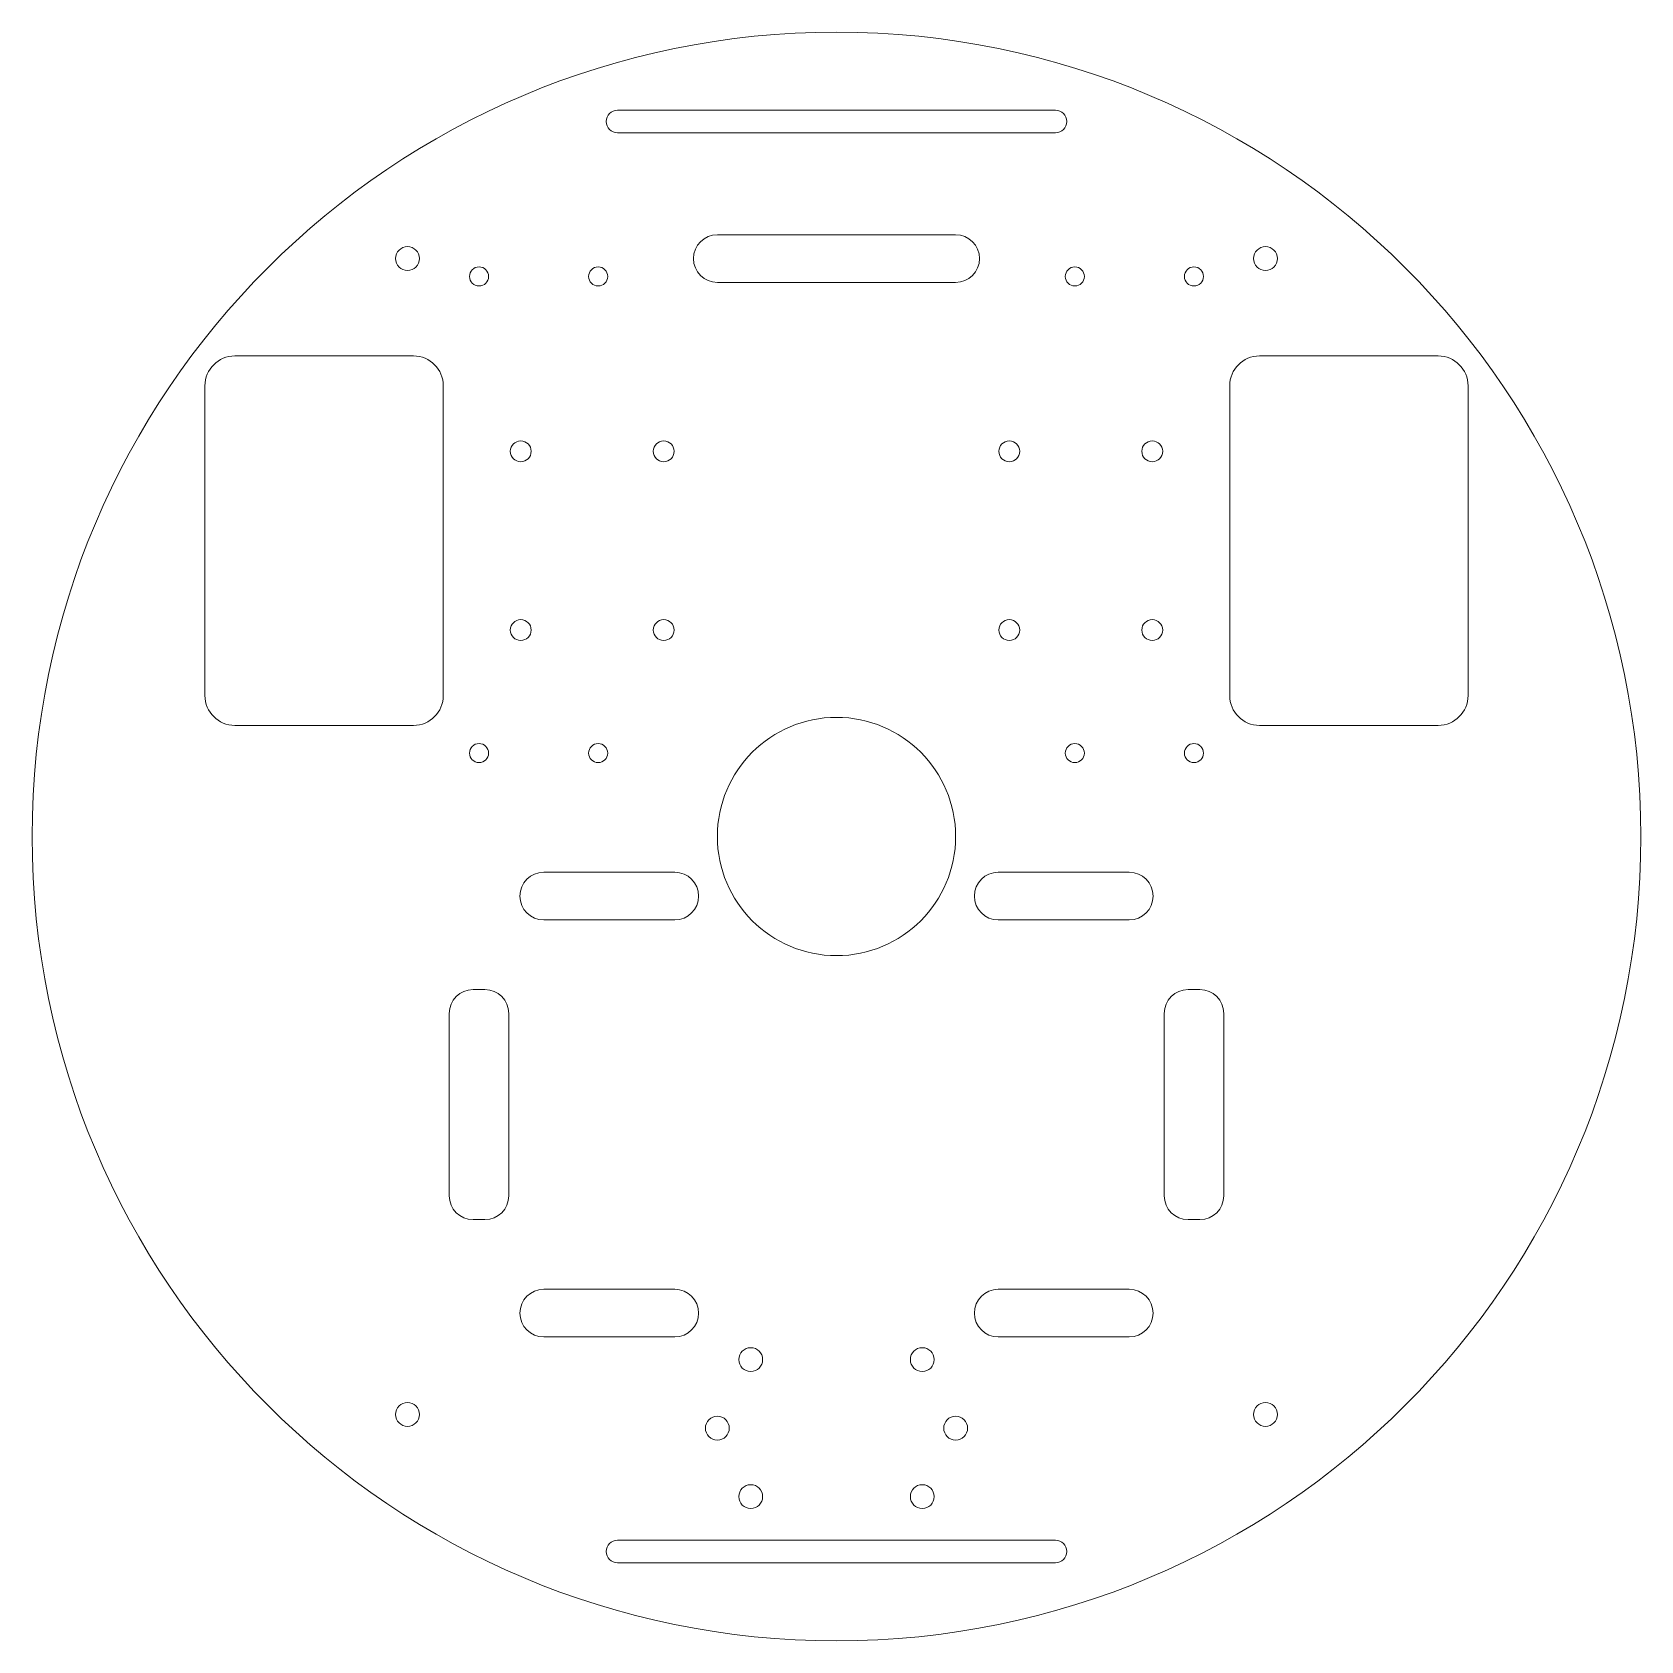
# Model space of a CAD drawing. Header units: millimetres. Extents: x -135 to 135, y -135 to 135.
import ezdxf

# ---------------------------------------------------------------- set-up
doc = ezdxf.new("R2010")
doc.units = ezdxf.units.MM

msp = doc.modelspace()

# ---------------------------------------------------------------- linework, layer by layer
at = {"color": 7, "linetype": 'Continuous', "lineweight": 15}
for p, q in [((-36.76, 121.9), (36.76, 121.9)), ((36.76, 118.1), (-36.76, 118.1)), ((-20, 101), (20, 101)), ((20, 93), (-20, 93)), ((-101, 80.65), (-71, 80.65)), ((101, 80.65), (71, 80.65)), ((-106, 75.65), (-106, 23.65)), ((-66, 75.65), (-66, 23.65)), ((66, 75.65), (66, 23.65)), ((106, 75.65), (106, 23.65)), ((-101, 18.65), (-71, 18.65)), ((101, 18.65), (71, 18.65)), ((-49.14, -6), (-27.14, -6)), ((27.14, -6), (49.14, -6)), ((-27.14, -14), (-49.14, -14)), ((49.14, -14), (27.14, -14)), ((-61, -25.69), (-59, -25.69)), ((59, -25.69), (61, -25.69)), ((-65, -60.31), (-65, -29.69)), ((-55, -29.69), (-55, -60.31)), ((55, -60.31), (55, -29.69)), ((65, -29.69), (65, -60.31)), ((-59, -64.31), (-61, -64.31)), ((61, -64.31), (59, -64.31)), ((-49.14, -76), (-27.14, -76)), ((27.14, -76), (49.14, -76)), ((-27.14, -84), (-49.14, -84)), ((49.14, -84), (27.14, -84)), ((-36.76, -118.1), (36.76, -118.1)), ((36.76, -121.9), (-36.76, -121.9))]:
    msp.add_line(p, q, dxfattribs=at)
for centre, radius in [((0, 0), 135), ((-72, 97), 2), ((72, 97), 2), ((-60, 94), 1.6), ((-40, 94), 1.6), ((40, 94), 1.6), ((60, 94), 1.6), ((-53, 64.65), 1.75), ((-29, 64.65), 1.75), ((29, 64.65), 1.75), ((53, 64.65), 1.75), ((-53, 34.65), 1.75), ((-29, 34.65), 1.75), ((29, 34.65), 1.75), ((53, 34.65), 1.75), ((0, 0), 20), ((-60, 14), 1.6), ((-40, 14), 1.6), ((40, 14), 1.6), ((60, 14), 1.6), ((-14.4, -87.8), 2), ((14.4, -87.8), 2), ((-72, -97), 2), ((72, -97), 2), ((-20, -99.3), 2), ((20, -99.3), 2), ((-14.4, -110.8), 2), ((14.4, -110.8), 2)]:
    msp.add_circle(centre, radius, dxfattribs=at)
for centre, radius, start, end in [((-36.76, 120), 1.9, 90, 270), ((36.76, 120), 1.9, 270, 90), ((-20, 97), 4, 90, 270), ((20, 97), 4, 270, 90), ((-101, 75.65), 5, 90, 180), ((-71, 75.65), 5, 0, 90), ((71, 75.65), 5, 90, 180), ((101, 75.65), 5, 0, 90), ((-101, 23.65), 5, 180, 270), ((-71, 23.65), 5, 270, 0), ((71, 23.65), 5, 180, 270), ((101, 23.65), 5, 270, 0), ((-49.14, -10), 4, 90, 270), ((-27.14, -10), 4, 270, 90), ((27.14, -10), 4, 90, 270), ((49.14, -10), 4, 270, 90), ((-61, -29.69), 4, 90, 180), ((-59, -29.69), 4, 0, 90), ((59, -29.69), 4, 90, 180), ((61, -29.69), 4, 0, 90), ((-61, -60.31), 4, 180, 270), ((-59, -60.31), 4, 270, 0), ((59, -60.31), 4, 180, 270), ((61, -60.31), 4, 270, 0), ((-49.14, -80), 4, 90, 270), ((-27.14, -80), 4, 270, 90), ((27.14, -80), 4, 90, 270), ((49.14, -80), 4, 270, 90), ((-36.76, -120), 1.9, 90, 270), ((36.76, -120), 1.9, 270, 90)]:
    msp.add_arc(centre, radius, start, end, dxfattribs=at)

doc.saveas('drawing.dxf')
